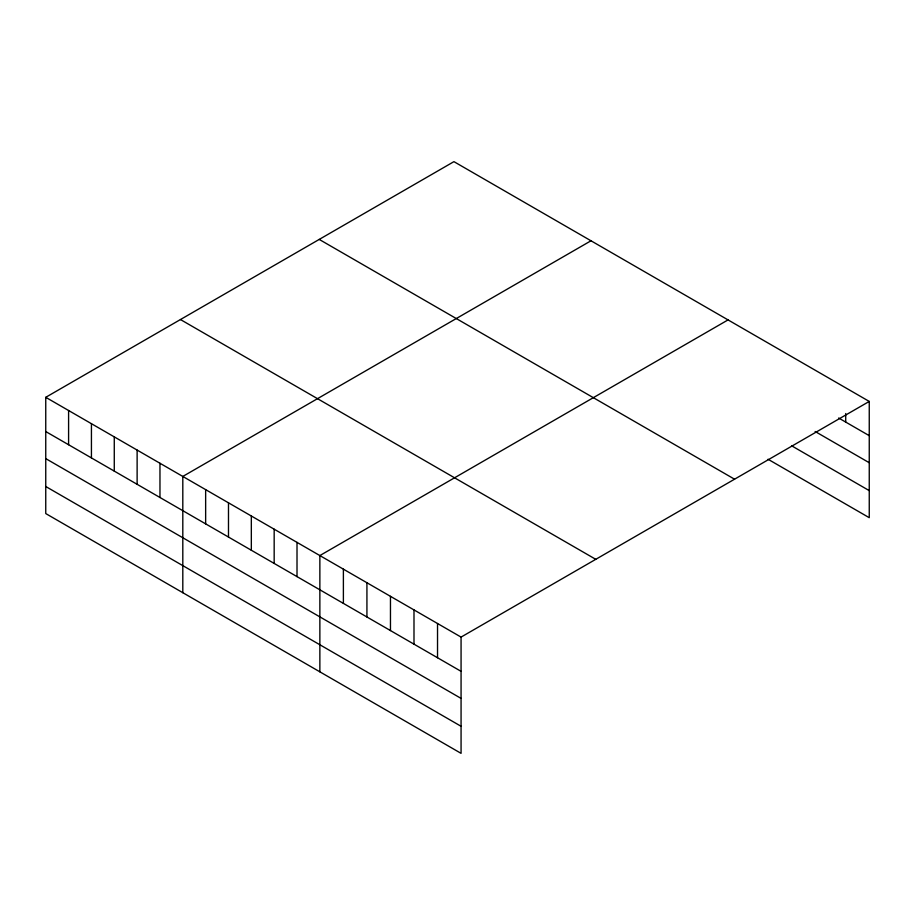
<?xml version="1.0" encoding="UTF-8"?>
<svg xmlns="http://www.w3.org/2000/svg" width="915" height="915" viewBox="0 0 915 915"><rect width="100%" height="100%" fill="white"/><g stroke="black" fill="none" stroke-linecap="round" stroke-linejoin="round"><path stroke-width="1.37" d="M45.75 397.316L461.069 637.092L461.069 753.354L45.75 513.567L45.75 397.316L453.932 161.646L869.25 401.433L869.25 517.684L768.051 459.261M590.987 240.782L182.806 476.441L182.806 592.703M728.043 319.907L319.861 555.565L319.861 671.827M461.069 637.092L869.25 401.433M838.655 418.006L869.25 435.666M815.116 431.48L869.25 462.727M791.589 445.777L869.25 490.623M319.232 239.421L734.551 479.197M180.449 319.541L595.768 559.328M45.75 431.548L461.069 671.336M45.75 458.621L461.069 698.397M45.75 486.506L461.069 726.281M845.712 413.523L845.712 422.078M437.53 623.504L437.53 657.748M413.992 609.916L413.992 644.16M390.465 596.328L390.465 630.572M366.926 582.741L366.926 616.985M343.388 569.153L343.388 603.397M297.009 542.378L297.009 576.622M274.168 529.19L274.168 563.434M251.328 516.003L251.328 550.247M228.487 502.815L228.487 537.059M205.646 489.628L205.646 523.872M159.965 463.253L159.965 497.497M137.124 450.066L137.124 484.298M114.272 436.878L114.272 471.111M91.431 423.691L91.431 457.923M68.591 410.503L68.591 444.736"/></g></svg>
